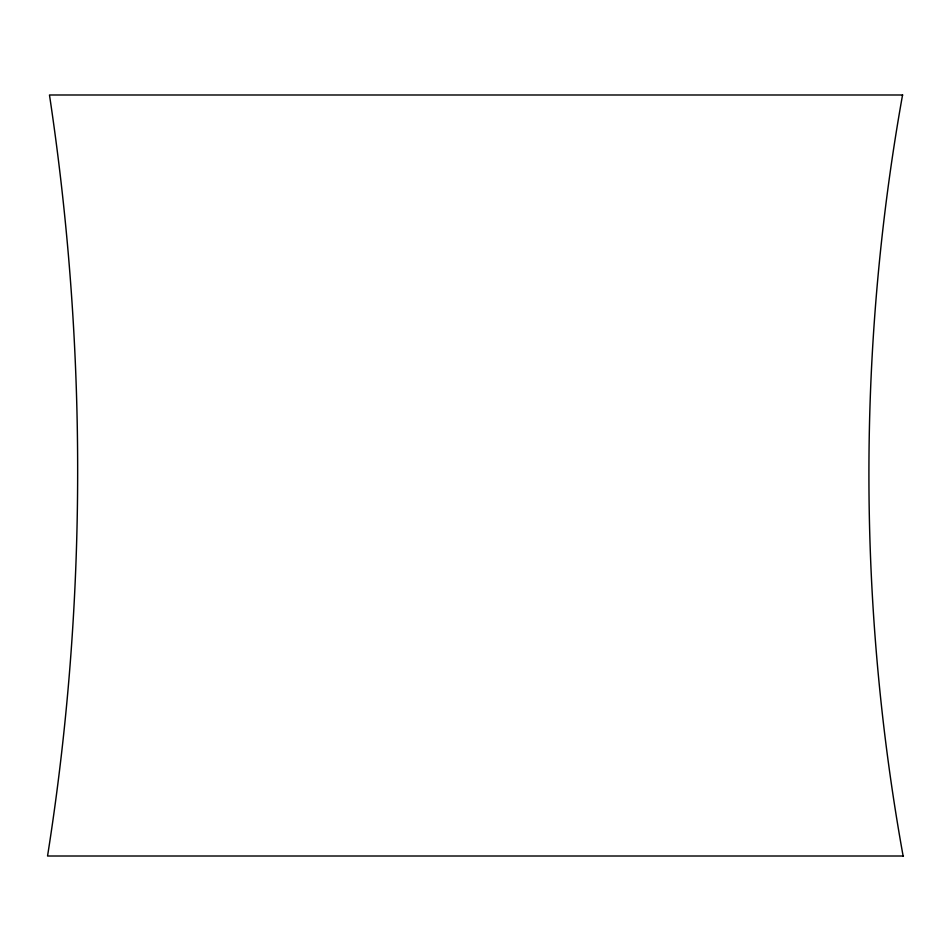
<?xml version="1.0" encoding="UTF-8"?>
<svg xmlns="http://www.w3.org/2000/svg" width="951" height="951" viewBox="0 0 951 951"><rect width="100%" height="100%" fill="white"/><g stroke="black" fill="none" stroke-linecap="round" stroke-linejoin="round"><path stroke-width="1.43" d="M902.677 94.993L49.476 94.993C87.385 346.818 87.349 604.42 47.55 856.007L903.45 856.007M903.129 856.066A2151.376 2151.376 0 0 1 902.558 94.969"/></g></svg>
